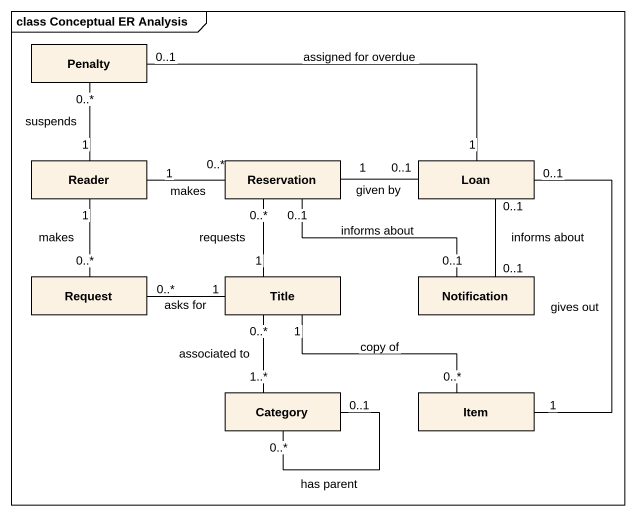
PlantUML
@startuml
mainframe class Conceptual ER Analysis
hide circle
hide empty members
class Penalty
class Reader
class Reservation
class Loan
class Request
class "Title" as Title_
class Notification
class Category
class Item
Penalty "0..*" -- "1" Reader : suspends
Penalty "0..1" -right- "1" Loan : assigned for overdue
Reader "1" -right- "0..*" Reservation : makes
Reader "1" -- "0..*" Request : makes
Reservation "0..*" -- "1" Title_ : requests
Loan "0..1" -left- "1" Reservation : given by
Loan "0..1" -- "1" Item : gives out
Request "0..*" -right- "1" Title_ : asks for
Title_ "0..*" -- "1..*" Category : associated to
Notification "0..1" -up- "0..1" Reservation : informs about
Notification "0..1" -up- "0..1" Loan : informs about
Category "0..*" -- "0..1" Category : has parent
Item "0..*" -up- "1" Title_ : copy of
@enduml
